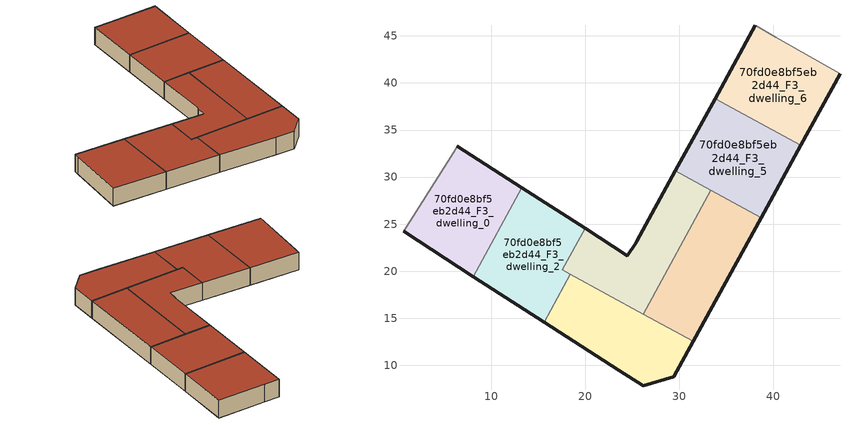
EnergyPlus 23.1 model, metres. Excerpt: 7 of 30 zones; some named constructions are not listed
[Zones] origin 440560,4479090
70fd0e8bf5eb2d44_F3_dwelling_0
 floor to 70fd0e8bf5eb2d44_F2_dwelling_0 (EU_floor_Construction): 8.13,19.44 13.29,28.86 6.42,33.27 6.02,32.62 0.7,24.22 z9
 wall outside (EU_wall_Construction): 6.42,33.27 13.29,28.86 / 8.13,19.44 0.7,24.22 z9:12
 wall adiabatic (EU_wall_Construction): 0.7,24.22 6.02,32.62 6.42,33.27 z9:12
 wall to 70fd0e8bf5eb2d44_F3_dwelling_2 (EU_wall_Construction): 13.29,28.86 8.13,19.44 z9:12
 roof outside (EU_roof_Construction): 13.29,28.86 8.13,19.44 0.7,24.22 6.02,32.62 6.42,33.27 z12
70fd0e8bf5eb2d44_F3_dwelling_1
 floor to 70fd0e8bf5eb2d44_F2_dwelling_1 (EU_floor_Construction): 29.42,8.77 31.48,12.53 18.44,19.68 15.65,14.59 23.58,9.49 26.16,7.84 z9
 wall outside (EU_wall_Construction): 31.48,12.53 29.42,8.77 26.16,7.84 23.58,9.49 15.65,14.59 z9:12
 wall to 70fd0e8bf5eb2d44_F3_dwelling_2 (EU_wall_Construction): 15.65,14.59 18.44,19.68 z9:12
 wall to 70fd0e8bf5eb2d44_F3_dwelling_3 (EU_wall_Construction): 18.44,19.68 26.16,15.45 z9:12
 wall to 70fd0e8bf5eb2d44_F3_dwelling_4 (EU_wall_Construction): 26.16,15.45 31.48,12.53 z9:12
 roof outside (EU_roof_Construction): 31.48,12.53 29.42,8.77 26.16,7.84 23.58,9.49 15.65,14.59 18.44,19.68 z12
70fd0e8bf5eb2d44_F3_dwelling_2
 floor to 70fd0e8bf5eb2d44_F2_dwelling_2 (EU_floor_Construction): 15.65,14.59 18.44,19.68 17.57,20.15 19.98,24.55 13.29,28.86 8.13,19.44 z9
 wall outside (EU_wall_Construction): 15.65,14.59 8.13,19.44 / 13.29,28.86 19.98,24.55 z9:12
 wall to 70fd0e8bf5eb2d44_F3_dwelling_3 (EU_wall_Construction): 19.98,24.55 17.57,20.15 18.44,19.68 z9:12
 roof outside (EU_roof_Construction): 19.98,24.55 17.57,20.15 18.44,19.68 15.65,14.59 8.13,19.44 13.29,28.86 z12
70fd0e8bf5eb2d44_F3_dwelling_3
 floor to 70fd0e8bf5eb2d44_F2_dwelling_3 (EU_floor_Construction): 26.16,15.45 33.36,28.59 29.59,30.65 25.49,23.16 25.36,22.96 24.49,21.66 19.98,24.55 17.57,20.15 z9
 wall outside (EU_wall_Construction): 19.98,24.55 24.49,21.66 25.36,22.96 25.49,23.16 29.59,30.65 z9:12
 wall to 70fd0e8bf5eb2d44_F3_dwelling_4 (EU_wall_Construction): 33.36,28.59 26.16,15.45 z9:12
 wall to 70fd0e8bf5eb2d44_F3_dwelling_5 (EU_wall_Construction): 29.59,30.65 33.36,28.59 z9:12
 roof outside (EU_roof_Construction): 33.36,28.59 26.16,15.45 17.57,20.15 19.98,24.55 24.49,21.66 25.36,22.96 25.49,23.16 29.59,30.65 z12
70fd0e8bf5eb2d44_F3_dwelling_4
 floor to 70fd0e8bf5eb2d44_F2_dwelling_4 (EU_floor_Construction): 31.48,12.53 38.69,25.67 33.36,28.59 26.16,15.45 z9
 wall outside (EU_wall_Construction): 38.69,25.67 31.48,12.53 z9:12
 wall to 70fd0e8bf5eb2d44_F3_dwelling_5 (EU_wall_Construction): 33.36,28.59 38.69,25.67 z9:12
 roof outside (EU_roof_Construction): 38.69,25.67 31.48,12.53 26.16,15.45 33.36,28.59 z12
70fd0e8bf5eb2d44_F3_dwelling_5
 floor to 70fd0e8bf5eb2d44_F2_dwelling_5 (EU_floor_Construction): 38.69,25.67 42.91,33.36 33.81,38.34 29.59,30.65 z9
 wall outside (EU_wall_Construction): 29.59,30.65 33.81,38.34 / 42.91,33.36 38.69,25.67 z9:12
 wall to 70fd0e8bf5eb2d44_F3_dwelling_6 (EU_wall_Construction): 33.81,38.34 42.91,33.36 z9:12
 roof outside (EU_roof_Construction): 42.91,33.36 38.69,25.67 29.59,30.65 33.81,38.34 z12
70fd0e8bf5eb2d44_F3_dwelling_6
 floor to 70fd0e8bf5eb2d44_F2_dwelling_6 (EU_floor_Construction): 42.91,33.36 47.07,40.96 40.25,44.88 38.06,46.12 33.81,38.34 z9
 wall outside (EU_wall_Construction): 47.07,40.96 42.91,33.36 / 33.81,38.34 38.06,46.12 z9:12
 wall adiabatic (EU_wall_Construction): 38.06,46.12 40.25,44.88 47.07,40.96 z9:12
 roof outside (EU_roof_Construction): 47.07,40.96 42.91,33.36 33.81,38.34 38.06,46.12 40.25,44.88 z12
[HVACTEMPLATE:THERMOSTAT] Constant Heating Setpoint=20; Constant Cooling Setpoint=50
EU_HeatOnly_70fd0e8bf5eb2d44_F0_dwelling_0; EU_HeatOnly_70fd0e8bf5eb2d44_F0_dwelling_1; EU_HeatOnly_70fd0e8bf5eb2d44_F0_dwelling_2; EU_HeatOnly_70fd0e8bf5eb2d44_F0_dwelling_3; EU_HeatOnly_70fd0e8bf5eb2d44_F0_dwelling_4; EU_HeatOnly_70fd0e8bf5eb2d44_F0_dwelling_5; EU_HeatOnly_70fd0e8bf5eb2d44_F0_dwelling_6; EU_HeatOnly_70fd0e8bf5eb2d44_F0_dwelling_7; EU_HeatOnly_70fd0e8bf5eb2d44_F1_dwelling_0; EU_HeatOnly_70fd0e8bf5eb2d44_F1_dwelling_1; EU_HeatOnly_70fd0e8bf5eb2d44_F1_dwelling_2; EU_HeatOnly_70fd0e8bf5eb2d44_F1_dwelling_3; EU_HeatOnly_70fd0e8bf5eb2d44_F1_dwelling_4; EU_HeatOnly_70fd0e8bf5eb2d44_F1_dwelling_5; EU_HeatOnly_70fd0e8bf5eb2d44_F1_dwelling_6; EU_HeatOnly_70fd0e8bf5eb2d44_F1_dwelling_7; EU_HeatOnly_70fd0e8bf5eb2d44_F2_dwelling_0; EU_HeatOnly_70fd0e8bf5eb2d44_F2_dwelling_1; EU_HeatOnly_70fd0e8bf5eb2d44_F2_dwelling_2; EU_HeatOnly_70fd0e8bf5eb2d44_F2_dwelling_3; EU_HeatOnly_70fd0e8bf5eb2d44_F2_dwelling_4; EU_HeatOnly_70fd0e8bf5eb2d44_F2_dwelling_5; EU_HeatOnly_70fd0e8bf5eb2d44_F2_dwelling_6; EU_HeatOnly_70fd0e8bf5eb2d44_F3_dwelling_0; EU_HeatOnly_70fd0e8bf5eb2d44_F3_dwelling_1; EU_HeatOnly_70fd0e8bf5eb2d44_F3_dwelling_2; EU_HeatOnly_70fd0e8bf5eb2d44_F3_dwelling_3; EU_HeatOnly_70fd0e8bf5eb2d44_F3_dwelling_4; EU_HeatOnly_70fd0e8bf5eb2d44_F3_dwelling_5; EU_HeatOnly_70fd0e8bf5eb2d44_F3_dwelling_6
[SCHEDULE:CONSTANT]
Name | Hourly Value
EU_AlwaysOn | 1
EU_CoolingOff | 0
[SCHEDULE:FILE] Column Number=1; Rows to Skip at Top=0; Number of Hours of Data=8760; Column Separator=Comma; Interpolate to Timestep=No; Minutes per Item=60; Adjust Schedule for Daylight Savings=Yes
Name | File
EU_Step8_GainSchedule_70fd0e8bf5eb2d44_F3_dwelling_3_f000 | ../../schedules/70fd0e8bf5eb2d44/70fd0e8bf5eb2d44_F3_dwelling_3_f000_gain.csv
EU_Step8_GainSchedule_70fd0e8bf5eb2d44_F3_dwelling_4_f000 | ../../schedules/70fd0e8bf5eb2d44/70fd0e8bf5eb2d44_F3_dwelling_4_f000_gain.csv
EU_Step8_GainSchedule_70fd0e8bf5eb2d44_F3_dwelling_5_f000 | ../../schedules/70fd0e8bf5eb2d44/70fd0e8bf5eb2d44_F3_dwelling_5_f000_gain.csv
EU_Step8_GainSchedule_70fd0e8bf5eb2d44_F3_dwelling_6_f000 | ../../schedules/70fd0e8bf5eb2d44/70fd0e8bf5eb2d44_F3_dwelling_6_f000_gain.csv
